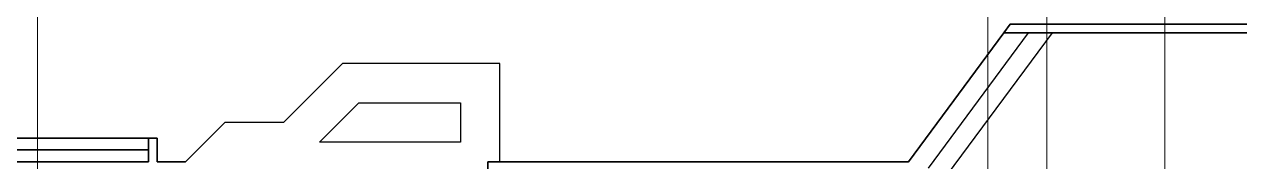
# Model space of a CAD drawing. Header units: millimetres. Extents: x -48619 to 110430, y -11025 to 74938.
# Drawn here: x -334 to 30600, y 61116 to 64616 of the extents above; entities that cross this region are included whole.
import ezdxf

# ---------------------------------------------------------------- set-up
doc = ezdxf.new("R2010")
doc.units = ezdxf.units.MM
doc.layers.add('BL', color=8, linetype='Continuous')
doc.layers.add('Boundaries_and_building_grids', color=140, linetype='Continuous')

msp = doc.modelspace()

# ---------------------------------------------------------------- linework, layer by layer
at = {"layer": 'BL', "linetype": 'Continuous'}
for p, q in [((24593, 64396), (22167, 61116)), ((22167, 61116), (24593, 64396)), ((25215, 64396), (22667, 60951)), ((23167, 60787), (25837, 64396)), ((24756, 64616), (24593, 64396)), ((24593, 64396), (24756, 64616)), ((24756, 64396), (24593, 64396)), ((33097, 64396), (24593, 64396)), ((24593, 64396), (33097, 64396)), ((24593, 64396), (24756, 64396)), ((24756, 64616), (33097, 64616)), ((33097, 64616), (24756, 64616)), ((7767, 63616), (6267, 62116)), ((11767, 63616), (7767, 63616)), ((11767, 61116), (11767, 63616)), ((7181, 61616), (8181, 62616)), ((8181, 62616), (10767, 62616)), ((10767, 62616), (10767, 61616)), ((3767, 61116), (4767, 62116)), ((4767, 62116), (3767, 61116)), ((6267, 62116), (4767, 62116)), ((-3453, 61716), (3047, 61716)), ((3047, 61716), (-3453, 61716)), ((-3453, 61716), (3047, 61716)), ((3047, 61716), (-3453, 61716)), ((2827, 61116), (2827, 61716)), ((2827, 61716), (2827, 61116)), ((3047, 61116), (3047, 61716)), ((3047, 61716), (3047, 61116)), ((10767, 61616), (7181, 61616)), ((-3453, 61416), (2827, 61416)), ((2827, 61416), (-3453, 61416)), ((2827, 61416), (-3453, 61416)), ((-3453, 61416), (2827, 61416)), ((-3453, 61116), (2827, 61116)), ((2827, 61116), (-3453, 61116)), ((2827, 61116), (-3453, 61116)), ((-3453, 61116), (2827, 61116)), ((3767, 61116), (3047, 61116)), ((3047, 61116), (3767, 61116)), ((11467, 61116), (22167, 61116)), ((11467, 61116), (11467, 60616)), ((22167, 61116), (11467, 61116)), ((11467, 60616), (11467, 61116))]:
    msp.add_line(p, q, dxfattribs=at)
at = {"layer": 'Boundaries_and_building_grids', "color": 3, "linetype": 'Continuous', "lineweight": 0}
for p in [(0, 0), (24191, -2472), (25691, 15869), (28691, -3551)]:
    msp.add_xline(p, (0, 1), dxfattribs=at)

doc.saveas('drawing.dxf')
